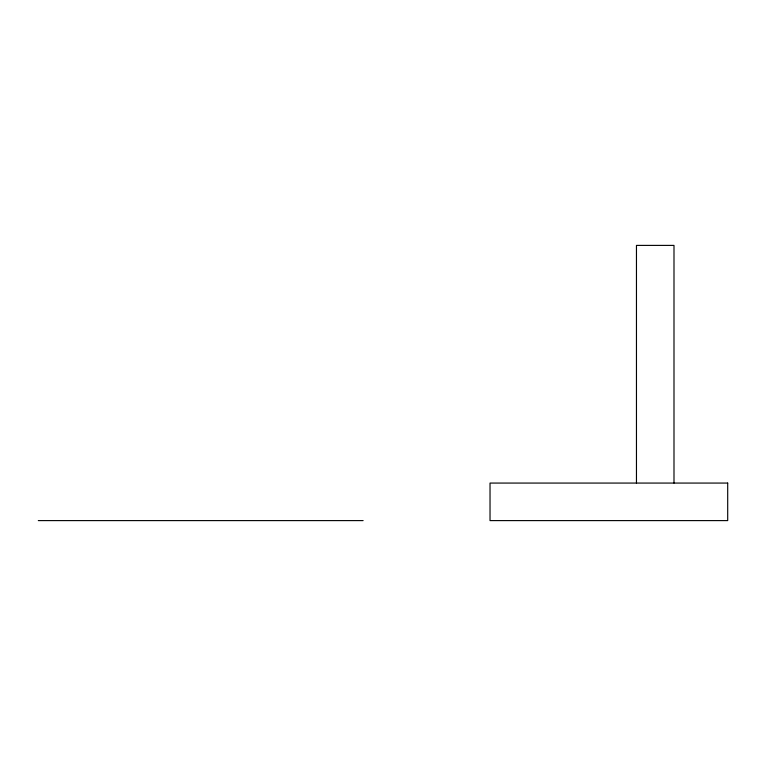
<?xml version="1.0" encoding="UTF-8"?>
<svg xmlns="http://www.w3.org/2000/svg" width="766" height="766" viewBox="0 0 766 766"><rect width="100%" height="100%" fill="white"/><g stroke="black" fill="none" stroke-linecap="round" stroke-linejoin="round"><path stroke-width="1.15" d="M38.3 520.602L363.122 520.602M673.994 483.068L673.994 245.398L636.46 245.398L636.46 483.068M727.7 483.068L490.029 483.068L490.029 520.602L727.7 520.602L727.7 483.068"/></g></svg>
